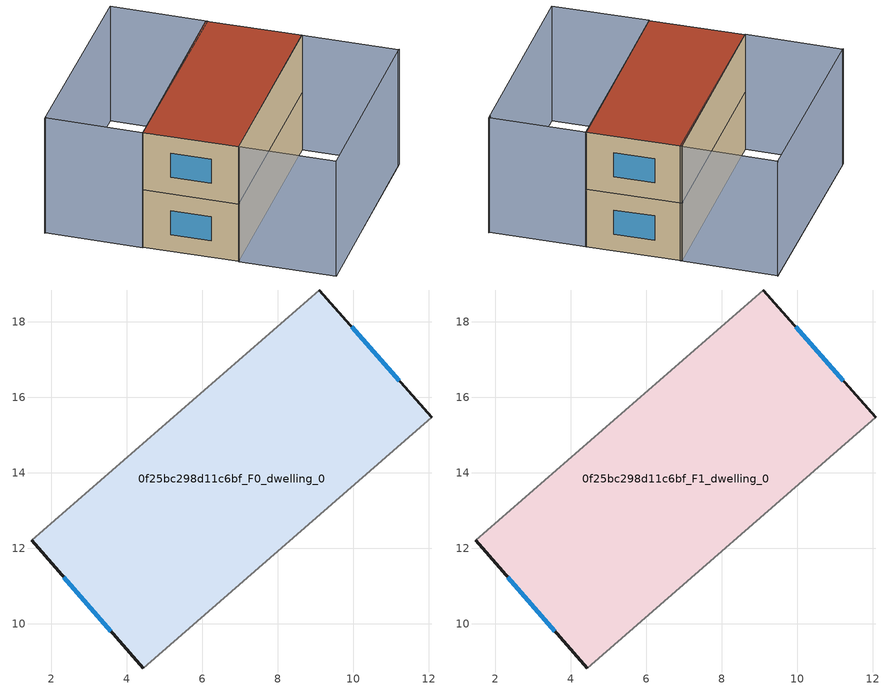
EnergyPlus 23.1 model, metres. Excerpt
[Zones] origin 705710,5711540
0f25bc298d11c6bf_F0_dwelling_0
 floor ground (EU_floor_Construction): 9.1,18.84 12.08,15.47 4.44,8.83 1.49,12.21 z0
 wall outside (EU_wall_Construction): 12.08,15.47 9.1,18.84 / 1.49,12.21 4.44,8.83 z0:3
 wall adiabatic (EU_wall_Construction): 9.1,18.84 1.49,12.21 / 4.44,8.83 12.08,15.47 z0:3
 window (EU_Window_Construction): 11.22,16.45 9.96,17.87 / 2.34,11.23 3.59,9.81 z0.87:2.13
0f25bc298d11c6bf_F1_dwelling_0
 floor to 0f25bc298d11c6bf_F0_dwelling_0 (EU_floor_Construction): 9.1,18.84 12.08,15.47 4.44,8.83 1.49,12.21 z3
 wall outside (EU_wall_Construction): 12.08,15.47 9.1,18.84 / 1.49,12.21 4.44,8.83 z3:6
 wall adiabatic (EU_wall_Construction): 9.1,18.84 1.49,12.21 / 4.44,8.83 12.08,15.47 z3:6
 window (EU_Window_Construction): 11.22,16.45 9.96,17.87 / 2.34,11.23 3.59,9.81 z3.87:5.13
 roof outside (EU_roof_Construction): 12.08,15.47 9.1,18.84 1.49,12.21 4.44,8.83 z6
shading: 7.42,5.42 15.07,12.09 / 6.23,22.26 -1.53,15.62 / 15.05,12.07 7.43,5.41 / 7.43,5.41 4.44,8.83 / 4.44,8.83 12.06,15.49 / 12.06,15.49 15.05,12.07 / -1.5,15.65 6.21,22.26 / 6.21,22.26 9.17,18.8 / 9.17,18.8 1.47,12.19 / 1.47,12.19 -1.5,15.65 z0:6
[Building]
EU S2 Campaign: North Axis=0; Terrain=City; Solar Distribution=FullExterior
[Site:Location]
London: Latitude=51.5; Longitude=-0.5; Time Zone=0; Elevation=25
[SizingPeriod:WeatherFileDays]
AnnualSizingPeriod: Begin Month=1; Begin Day of Month=1; End Month=12; End Day of Month=31; Day of Week for Start Day=Monday; Use Weather File Daylight Saving Period=No; Use Weather File Rain and Snow Indicators=No
[MATERIAL]
EU_InternalMass_Material: Roughness=MediumRough; Thickness=0.1; Conductivity=1; Density=1800; Specific Heat=900; Thermal Absorptance=0.9; Solar Absorptance=0.7; Visible Absorptance=0.7
[MATERIAL:NOMASS] Roughness=MediumRough; Thermal Absorptance=0.9; Solar Absorptance=0.7; Visible Absorptance=0.7
Name | Thermal Resistance
EU_wall_NoMass | 0.724719
EU_roof_NoMass | 2.98947
EU_floor_NoMass | 2.39157
[WINDOWMATERIAL:SIMPLEGLAZINGSYSTEM]
EU_Window_SimpleGlazing: UFactor=2.63425; Solar Heat Gain Coefficient=0.76; Visible Transmittance=0.76
[CONSTRUCTION]
EU_wall_Construction: EU_wall_NoMass
EU_roof_Construction: EU_roof_NoMass
EU_floor_Construction: EU_floor_NoMass
EU_Window_Construction: EU_Window_SimpleGlazing
EU_InternalMass_Construction: EU_InternalMass_Material
[ZONE] Type=1; Multiplier=1; Ceiling Height=autocalculate; Volume=136.34; Floor Area=autocalculate; Part of Total Floor Area=Yes
0f25bc298d11c6bf_F0_dwelling_0; 0f25bc298d11c6bf_F1_dwelling_0
[INTERNALMASS] Construction=EU_InternalMass_Construction; Surface Area=45.4464
Name | Zone or ZoneList
0f25bc298d11c6bf_F0_dwelling_0_EU_InternalMass | 0f25bc298d11c6bf_F0_dwelling_0
0f25bc298d11c6bf_F1_dwelling_0_EU_InternalMass | 0f25bc298d11c6bf_F1_dwelling_0
[OTHEREQUIPMENT] Fuel Type=Electricity; Design Level Calculation Method=Watts/Area; Power per Zone Floor Area=1; Fraction Latent=0; Fraction Radiant=0; Fraction Lost=0; Carbon Dioxide Generation Rate=0; EndUse Subcategory=EU_Step8_InternalGains
Name | Zone or ZoneList or Space or SpaceList | Schedule
EU_Step8_InternalGain_0f25bc298d11c6bf_F0_dwelling_0_f000 | 0f25bc298d11c6bf_F0_dwelling_0 | EU_Step8_GainSchedule_0f25bc298d11c6bf_F0_dwelling_0_f000
EU_Step8_InternalGain_0f25bc298d11c6bf_F1_dwelling_0_f000 | 0f25bc298d11c6bf_F1_dwelling_0 | EU_Step8_GainSchedule_0f25bc298d11c6bf_F1_dwelling_0_f000
[ZONEVENTILATION:DESIGNFLOWRATE] Schedule=EU_AlwaysOn; Design Flow Rate Calculation Method=AirChanges/Hour; Air Changes per Hour=0.418135; Ventilation Type=Natural; Fan Pressure Rise=0; Fan Total Efficiency=1; Constant Term Coefficient=1; Temperature Term Coefficient=0; Velocity Term Coefficient=0; Velocity Squared Term Coefficient=0; Minimum Indoor Temperature=-100; Maximum Indoor Temperature=100; Delta Temperature=-100; Minimum Outdoor Temperature=-100; Maximum Outdoor Temperature=100; Maximum Wind Speed=40
Name | Zone or ZoneList or Space or SpaceList
EU_ConstantAir_0f25bc298d11c6bf_F0_dwelling_0 | 0f25bc298d11c6bf_F0_dwelling_0
EU_ConstantAir_0f25bc298d11c6bf_F1_dwelling_0 | 0f25bc298d11c6bf_F1_dwelling_0
[HVACTEMPLATE:THERMOSTAT] Constant Heating Setpoint=20; Constant Cooling Setpoint=50
EU_HeatOnly_0f25bc298d11c6bf_F0_dwelling_0; EU_HeatOnly_0f25bc298d11c6bf_F1_dwelling_0
[HVACTEMPLATE:ZONE:IDEALLOADSAIRSYSTEM] System Availability Schedule=EU_AlwaysOn; Maximum Heating Supply Air Temperature=50; Minimum Cooling Supply Air Temperature=13; Maximum Heating Supply Air Humidity Ratio=0.0156; Minimum Cooling Supply Air Humidity Ratio=0.0077; Heating Limit=NoLimit; Cooling Limit=NoLimit; Heating Availability Schedule=EU_AlwaysOn; Cooling Availability Schedule=EU_CoolingOff; Dehumidification Control Type=ConstantSensibleHeatRatio; Cooling Sensible Heat Ratio=0.7; Dehumidification Setpoint=60; Humidification Control Type=None; Humidification Setpoint=30; Outdoor Air Method=None; Outdoor Air Flow Rate per Person=0.00944; Outdoor Air Flow Rate per Zone Floor Area=0; Outdoor Air Flow Rate per Zone=0; Demand Controlled Ventilation Type=None; Outdoor Air Economizer Type=NoEconomizer; Heat Recovery Type=None; Sensible Heat Recovery Effectiveness=0.7; Latent Heat Recovery Effectiveness=0.65
Name | Template Thermostat
0f25bc298d11c6bf_F0_dwelling_0 | EU_HeatOnly_0f25bc298d11c6bf_F0_dwelling_0
0f25bc298d11c6bf_F1_dwelling_0 | EU_HeatOnly_0f25bc298d11c6bf_F1_dwelling_0
[SIZING:ZONE] Zone Cooling Design Supply Air Temperature Input Method=SupplyAirTemperature; Zone Cooling Design Supply Air Temperature=13; Zone Heating Design Supply Air Temperature Input Method=SupplyAirTemperature; Zone Heating Design Supply Air Temperature=50; Zone Cooling Design Supply Air Humidity Ratio=0.008; Zone Heating Design Supply Air Humidity Ratio=0.008; Cooling Design Air Flow Method=DesignDay; Cooling Design Air Flow Rate=0; Cooling Minimum Air Flow per Zone Floor Area=0.000762; Cooling Minimum Air Flow=0; Cooling Minimum Air Flow Fraction=0.2; Heating Design Air Flow Method=DesignDay; Heating Design Air Flow Rate=0; Heating Maximum Air Flow per Zone Floor Area=0.002032; Heating Maximum Air Flow=0.141576; Heating Maximum Air Flow Fraction=0.3; Account for Dedicated Outdoor Air System=No; Dedicated Outdoor Air System Control Strategy=NeutralSupplyAir; Dedicated Outdoor Air Low Setpoint Temperature for Design=autosize; Dedicated Outdoor Air High Setpoint Temperature for Design=autosize; Zone Load Sizing Method=Sensible Load Only No Latent Load; Zone Latent Cooling Design Supply Air Humidity Ratio Input Method=HumidityRatioDifference; Zone Cooling Design Supply Air Humidity Ratio Difference=0.005; Zone Latent Heating Design Supply Air Humidity Ratio Input Method=HumidityRatioDifference; Zone Humidification Design Supply Air Humidity Ratio Difference=0.005
0f25bc298d11c6bf_F0_dwelling_0; 0f25bc298d11c6bf_F1_dwelling_0
[SCHEDULE:CONSTANT]
Name | Hourly Value
EU_AlwaysOn | 1
EU_CoolingOff | 0
[SCHEDULE:FILE] Column Number=1; Rows to Skip at Top=0; Number of Hours of Data=8760; Column Separator=Comma; Interpolate to Timestep=No; Minutes per Item=60; Adjust Schedule for Daylight Savings=Yes
Name | File
EU_Step8_GainSchedule_0f25bc298d11c6bf_F0_dwelling_0_f000 | ../../schedules/0f25bc298d11c6bf/0f25bc298d11c6bf_F0_dwelling_0_f000_gain.csv
EU_Step8_GainSchedule_0f25bc298d11c6bf_F1_dwelling_0_f000 | ../../schedules/0f25bc298d11c6bf/0f25bc298d11c6bf_F1_dwelling_0_f000_gain.csv
